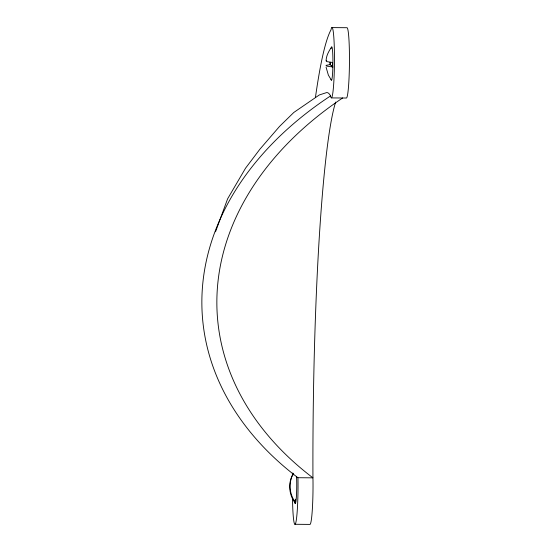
<?xml version="1.0" encoding="UTF-8"?>
<svg xmlns="http://www.w3.org/2000/svg" width="552" height="552" viewBox="0 0 552 552"><rect width="100%" height="100%" fill="white"/><g stroke="black" fill="none" stroke-linecap="round" stroke-linejoin="round"><path stroke-width="0.83" d="M331.317 65.543L332.849 67.006L330.02 64.57L330.027 62.3M332.849 67.006L326.805 66.13L326.004 65.371L330.303 64.577L330.31 62.3M332.594 62.466L332.566 66.999M326.094 60.32C326.37 55.49 328.847 51.081 331.49 47.168M295.168 503.169L295.348 502.154M215.522 231.805L227.638 198.775L245.564 168.16L259.868 149.233L279.491 126.477L293.843 112.435L319.304 94.965L326.515 92.619A334.16 26.248 -89.5 0 1 330.558 95.91L330.717 96.772A35.155 2.76 -89.5 0 0 334.443 62.548A35.155 2.76 -89.5 0 0 331.214 28.856L331.041 29.739A521.964 41 -89.5 0 0 315.42 97.607M292.505 475.079C288.454 483.89 289.545 494.951 295.63 502.61L295.348 502.61M293.353 473.657C287.695 482.51 288.827 494.937 295.272 503.134L294.989 500.112M326.749 60.63L326.066 60.872L326.867 61.631L332.628 62.5M331.938 27.6L346.939 27.717A35.155 2.76 -89.5 0 1 349.444 62.666A35.155 2.76 -89.5 0 1 346.421 98.028L331.421 97.911M292.519 498.428A35.155 2.76 -89.5 0 0 295.72 523.027A35.155 2.76 -89.5 0 0 297.99 479.819L297.935 477.715L312.936 477.839A377.464 267.837 -4.1 0 1 342.64 97.966M294.996 524.283L309.996 524.4A35.155 2.76 -89.5 0 0 312.991 479.943L312.936 477.839A334.16 26.248 -89.5 0 1 335.637 102.092M294.996 503.134L295.451 503.169L295.789 502.106A16.663 1.311 -89.5 0 0 296.555 476.666M331.379 80.157L328.364 75.106L326.066 67.185M295.624 499.187L295.63 502.61M295.113 503.1A16.663 1.311 -89.5 0 1 294.789 501.913M331.152 48.528A16.663 1.311 -89.5 0 1 332.918 60.43L332.801 69.034A16.663 1.311 -89.5 0 1 331.048 79.274M292.781 475.541A521.964 41 -89.5 0 1 292.829 472.967M297.935 477.715A377.464 267.837 -4.1 0 1 330.558 95.91"/></g></svg>
